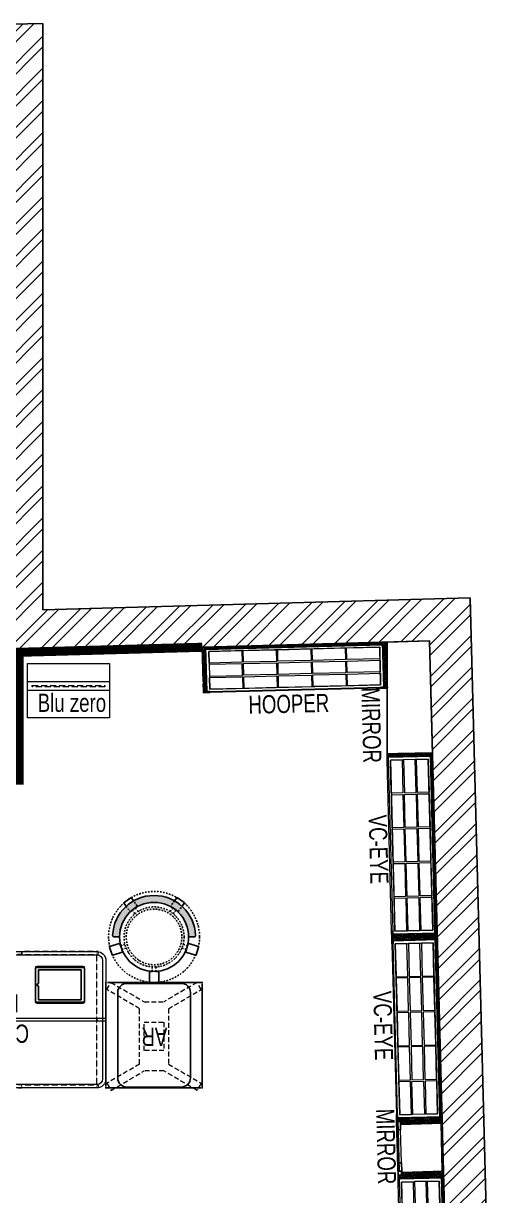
# Model space of a CAD drawing. Header units: feet. Extents: x 9770359 to 9778219, y -6859940 to -6847673.
# Drawn here: x 9775355 to 9777990, y -6854118 to -6847673 of the extents above; entities that cross this region are included whole.
import ezdxf

# ---------------------------------------------------------------- set-up
doc = ezdxf.new("R2010")
doc.units = ezdxf.units.FT
doc.header["$LTSCALE"] = 33
doc.header["$MEASUREMENT"] = 0
for name, pattern in [('ACAD_ISO03W100', [30, 12, -18]), ('D10_DASHED', [0.75, 0.5, -0.25]), ('DASHDOT2', [0.5, 0.25, -0.125, 0, -0.125]), ('DOT', [0.25, 0, -0.25]), ('HIDDEN2', [4.7624999999999975, 3.174999999999998, -1.587499999999999]), ('HIDDENX2', [0.75, 0.5, -0.25])]:
    doc.linetypes.add(name, pattern=pattern)
doc.layers.add('A-WALL', color=1, linetype='Continuous')
for name, color, linetype, lineweight in [('HATCH', 9, 'Continuous', 9), ('LENS-DIM', 252, 'Continuous', 5), ('LENS-FURNITURE', 13, 'Continuous', 9), ('LENS-PARTITION', 21, 'Continuous', 25), ('LENS-TEXT', 31, 'Continuous', 5), ('LENS_TEXT', 31, 'Continuous', 5), ('LK-FF&E FLOOR', 1, 'Continuous', 9), ('LK-FF&E WALL', 1, 'Continuous', 9), ('LK-FLUTTED FINISH', 20, 'Continuous', 30), ('LN-ELEVATION-1', 81, 'Continuous', 25), ('LN-ELEVATION-2', 103, 'Continuous', 20), ('LN-ELEVATION-3', 125, 'Continuous', 18), ('LN-ELEVATION-4', 145, 'Continuous', 13), ('LN-HATCH', 251, 'Continuous', 0), ('PLANO-TXT', 252, 'Continuous', 5)]:
    doc.layers.add(name, color=color, linetype=linetype, lineweight=lineweight)
doc.styles.add('LK TXT', font='GILC____.TTF', dxfattribs={"height": 100})
pattern_1 = [(45, (7858558.917008298, 3503823.203216763), (-4.490128060534575, 4.490128060534575), [])]

# ---------------------------------------------------------------- blocks, each defined once
blk = doc.blocks.new('VC HD 1010')
at = {"layer": 'LN-HATCH', "ltscale": 0.5}
h = blk.add_hatch(dxfattribs=at)
h.set_pattern_fill('ANSI31', color=256, scale=2)
h.set_pattern_definition([(45, (3761554.586240421, 1795022.935917533), (-4.490128060534575, 4.490128060534575), [])])
h.paths.add_polyline_path([(-505.166666666977, 24), (-505.166666666977, -166), (-499.1666666669771, -166), (-499.1666666669771, -176), (-505.166666666977, -176), (-505.166666666977, -220), (-487.1666666669772, -220), (-487.1666666669772, 24)])
h = blk.add_hatch(dxfattribs=at)
h.set_pattern_fill('ANSI31', color=256, scale=2)
h.set_pattern_definition(pattern_1)
h.paths.add_polyline_path([(504.8333333330228, 24), (504.8333333330228, -166), (498.8333333330228, -166), (498.8333333330228, -176), (504.8333333330228, -176), (504.8333333330228, -220), (486.8333333330228, -220), (486.8333333330228, 24)])
h = blk.add_hatch(dxfattribs=at)
h.set_pattern_fill('ANSI31', color=256, scale=2)
h.set_pattern_definition([(45, (7858741.917008297, 3503823.203216763), (-4.490128060534575, 4.490128060534575), [])])
h.paths.add_polyline_path([(-470.1666666669772, -220), (-470.1666666669772, -226), (-505.166666666977, -226), (-505.166666666977, -220)])
h = blk.add_hatch(dxfattribs=at)
h.set_pattern_fill('ANSI31', color=256, scale=2)
h.set_pattern_definition(pattern_1)
h.paths.add_polyline_path([(476.8333333330228, -220), (476.8333333330228, -226), (511.8333333330228, -226), (511.8333333330228, -220)])
at = {"layer": 'LN-ELEVATION-1', "ltscale": 0.5}
for points in [[(-505.166666666977, 24), (-505.166666666977, -166), (-499.1666666669771, -166), (-499.1666666669771, -176), (-505.166666666977, -176), (-505.166666666977, -220), (-487.1666666669772, -220), (-487.1666666669772, 24)], [(486.8333333330228, 12), (-487.1666666669772, 12), (-487.1666666669772, 18), (486.8333333330228, 18)], [(504.8333333330228, 24), (504.8333333330228, -166), (498.8333333330228, -166), (498.8333333330228, -176), (504.8333333330228, -176), (504.8333333330228, -220), (486.8333333330228, -220), (486.8333333330228, 24)], [(-470.1666666669772, -220), (-470.1666666669772, -226), (-505.166666666977, -226), (-505.166666666977, -220)], [(469.8333333330228, -220), (469.8333333330228, -226), (504.8333333330228, -226), (504.8333333330228, -220)]]:
    blk.add_lwpolyline(points, close=True, dxfattribs=at)
at = {"layer": 'LN-ELEVATION-2', "ltscale": 0.5}
blk.add_lwpolyline([(470.1666666674428, 0), (-470.1666666674428, 0), (-470.1666666674428, -208), (470.1666666674428, -208)], close=True, dxfattribs=at)
at = {"layer": 'LN-ELEVATION-3', "ltscale": 0.5}
for p, q in [((-487.1666666669772, 24), (486.8333333330228, 24)), ((-470.1666666669772, -220), (469.8333333330228, -220)), ((469.8333333330228, -226), (-470.1666666669772, -226))]:
    blk.add_line(p, q, dxfattribs=at)
for points in [[(-470.1666666674428, 0), (-288.5000000004657, 0), (-288.5000000004657, -64), (-470.1666666674428, -64)], [(-280.5000000004657, 0), (-98.83333333348855, 0), (-98.83333333348855, -64), (-280.5000000004657, -64)], [(-90.83333333348855, 0), (90.83333333348855, 0), (90.83333333348855, -64), (-90.83333333348855, -64)], [(98.83333333348855, 0), (280.5000000004657, 0), (280.5000000004657, -64), (98.83333333348855, -64)], [(288.5000000004657, 0), (470.1666666674428, 0), (470.1666666674428, -64), (288.5000000004657, -64)], [(-470.1666666674428, -136), (-288.5000000004657, -136), (-288.5000000004657, -72), (-470.1666666674428, -72)], [(-280.5000000004657, -72), (-98.83333333348855, -72), (-98.83333333348855, -136), (-280.5000000004657, -136)], [(-90.83333333348855, -72), (90.83333333348855, -72), (90.83333333348855, -136), (-90.83333333348855, -136)], [(98.83333333348855, -72), (280.5000000004657, -72), (280.5000000004657, -136), (98.83333333348855, -136)], [(288.5000000004657, -72), (470.1666666674428, -72), (470.1666666674428, -136), (288.5000000004657, -136)], [(-470.1666666674428, -144), (-288.5000000004657, -144), (-288.5000000004657, -208), (-470.1666666674428, -208)], [(-280.5000000004657, -144), (-98.83333333348855, -144), (-98.83333333348855, -208), (-280.5000000004657, -208)], [(-90.83333333348855, -144), (90.83333333348855, -144), (90.83333333348855, -208), (-90.83333333348855, -208)], [(98.83333333348855, -144), (280.5000000004657, -144), (280.5000000004657, -208), (98.83333333348855, -208)], [(288.5000000004657, -144), (470.1666666674428, -144), (470.1666666674428, -208), (288.5000000004657, -208)]]:
    blk.add_lwpolyline(points, close=True, dxfattribs=at)
blk = doc.blocks.new('MIRROR')
at = {"layer": 'LN-HATCH', "ltscale": 0.5}
h = blk.add_hatch(dxfattribs=at)
h.set_pattern_fill('ANSI31', color=256, scale=2)
h.set_pattern_definition([(45, (4060433.741624544, 1708720.786904081), (-4.490128060534575, 4.490128060534575), [])])
h.paths.add_polyline_path([(212.944788963403, 101.3407590774622), (230.944788963403, 101.3407590774622), (230.944788963403, -127.6592409225377), (212.944788963403, -127.6592409225377)])
h.paths.add_polyline_path([(230.944788963403, 95.34075907746227), (494.9447889634027, 95.34075907746227), (494.9447889634027, 101.3407590774622), (230.944788963403, 101.3407590774622)])
h.paths.add_polyline_path([(512.9447889634027, 101.3407590774622), (494.9447889634027, 101.3407590774622), (494.9447889634027, -127.6592409225377), (512.9447889634027, -127.6592409225377)])
at = {"layer": 'Defpoints'}
blk.add_lwpolyline([(512.9447889634027, 101.3407590774622), (212.944788963403, 101.3407590774622), (212.944788963403, -148.6592409225377), (512.9447889634027, -148.6592409225377)], close=True, dxfattribs=at)
at = {"layer": 'LN-ELEVATION-1'}
for points in [[(212.944788963403, 101.3407590774622), (230.944788963403, 101.3407590774622), (230.944788963403, -127.6592409225377), (212.944788963403, -127.6592409225377)], [(230.944788963403, 95.34075907746227), (494.9447889634027, 95.34075907746227), (494.9447889634027, 101.3407590774622), (230.944788963403, 101.3407590774622)], [(512.9447889634027, 101.3407590774622), (494.9447889634027, 101.3407590774622), (494.9447889634027, -127.6592409225377), (512.9447889634027, -127.6592409225377)], [(259.944788963403, -141.6592409225377), (259.944788963403, -127.6592409225377), (214.944788963403, -127.6592409225377), (214.944788963403, -148.6592409225377), (223.944788963403, -148.6592409225377), (223.944788963403, -147.1592409225377), (216.444788963403, -147.1592409225377), (216.444788963403, -141.6592409225377)], [(442.944788963403, -141.6592409225377), (442.944788963403, -127.6592409225377), (487.9447889634028, -127.6592409225377), (487.9447889634028, -148.6592409225377), (478.9447889634026, -148.6592409225377), (478.9447889634026, -147.1592409225377), (486.4447889634027, -147.1592409225377), (486.4447889634027, -141.6592409225377)], [(504.944788963403, -148.6592409225377), (504.944788963403, -147.1592409225377), (509.444788963403, -147.1592409225377), (509.444788963403, -129.1592409225377), (487.9447889634028, -129.1592409225377), (487.9447889634028, -127.6592409225377), (510.9447889634028, -127.6592409225377), (510.9447889634028, -148.6592409225377)]]:
    blk.add_lwpolyline(points, close=True, dxfattribs=at)
at = {"layer": 'LN-ELEVATION-2'}
blk.add_lwpolyline([(259.944788963403, -141.6592409225377), (442.944788963403, -141.6592409225377), (442.944788963403, -127.6592409225377), (259.944788963403, -127.6592409225377)], close=True, dxfattribs=at)
at = {"layer": 'LN-ELEVATION-2', "color": 4, "lineweight": 0}
blk.add_lwpolyline([(216.444788963403, -141.6592409225377), (486.4447889634027, -141.6592409225377), (486.4447889634027, -147.1592409225377), (216.444788963403, -147.1592409225377)], close=True, dxfattribs=at)
at = {"layer": 'LN-ELEVATION-4', "ltscale": 0.5}
blk.add_line((478.9447889634026, -148.6592409225377), (223.944788963403, -148.6592409225377), dxfattribs=at)
blk = doc.blocks.new('I-PAD Frame')
at = {"color": 3, "linetype": 'Continuous'}
blk.add_lwpolyline([(357868.7410323084, -232321.1361381283), (358122.7410323085, -232321.1361381283, 0.4142135623713902), (358132.7410323086, -232311.1361381283), (358132.7410323086, -232129.1361381283, 0.4142135623713902), (358122.7410323085, -232119.1361381283), (357868.7410323084, -232119.1361381283, 0.4142135623713902), (357858.7410323085, -232129.1361381283), (357858.7410323085, -232311.1361381283, 0.4142135623713902)], format="xyb", close=True, dxfattribs=at)
at = {"color": 3, "linetype": 'Continuous', "lineweight": 25}
blk.add_lwpolyline([(358113.2410323085, -232229.6755301424), (358113.2410323085, -232302.1361381283), (357878.2410323086, -232302.1361381283), (357878.2410323086, -232138.1361381283), (358113.2410323085, -232138.1361381283), (358113.2410323085, -232210.5967461141, 0.3275382217372251), (358114.6410323081, -232212.5046245168, -0.733799385757267), (358114.6410323086, -232227.7676517396, 0.3275382217372252)], format="xyb", close=True, dxfattribs=at)
blk = doc.blocks.new('Billing Counter-1350')
at = {"color": 5, "linetype": 'HIDDENX2', "ltscale": 0.025}
for p, q in [((-624.9999978118576, -374.9978339364752), (-625.0000002956949, 375)), ((624.9999976539984, -374.9978339364752), (625.0000001378357, 375))]:
    blk.add_line(p, q, dxfattribs=at)
at = {"color": 0, "linetype": 'Continuous'}
for p, q in [((625, 375), (-625, 375)), ((675, -325), (675, 325)), ((-625, -375), (625, -375))]:
    blk.add_line(p, q, dxfattribs=at)
at = {"color": 2, "linetype": 'Continuous'}
blk.add_line((624, -375), (624.9999976539984, -374.9978339364752), dxfattribs=at)
at = {"color": 2, "linetype": 'HIDDENX2', "ltscale": 0.025}
for points in [[(-632.999998427229, 375), (-212.4115580061916, 375), (-212.4115580851212, 358), (-632.9999985061586, 358)], [(210.3333326776046, 375), (-210.2551077436656, 375), (-210.255107664736, 358), (210.3333327565342, 358)], [(212.3333327565342, 375), (632.9217731775716, 375), (632.921773098642, 358), (212.3333326776046, 358)], [(-632.999998427229, -375), (-212.4115580061916, -375), (-212.4115580851212, -358), (-632.9999985061586, -358)], [(210.3333326776046, -375), (-210.2551077436656, -375), (-210.255107664736, -358), (210.3333327563014, -358)], [(212.3333327563014, -375), (632.9217731775716, -375), (632.921773098642, -358), (212.3333326776046, -358)]]:
    blk.add_lwpolyline(points, close=True, dxfattribs=at)
at = {"color": 5, "linetype": 'Continuous'}
for points in [[(-555.9166655030566, 97.25000000000001), (-288.9166655030567, 97.25000000000001), (-288.9166655030567, 286.25), (-555.9166655030566, 286.25)], [(555.9166655030566, -97.25000000000001), (288.9166655030567, -97.25000000000001), (288.9166655030567, -286.25), (555.9166655030566, -286.25)]]:
    blk.add_lwpolyline(points, close=True, dxfattribs=at)
at = {"color": 5, "linetype": 'HIDDENX2', "ltscale": 0.025}
blk.add_lwpolyline([(625, 8.5), (-625, 8.5), (-625, -8.5), (625, -8.5)], close=True, dxfattribs=at)
at = {"color": 0, "linetype": 'Continuous'}
for centre, radius, start, end in [((-625, 325), 50.0000000000291, 90, 180), ((624.9999999997672, 325), 50.00000000005822, 0, 90), ((624.9999999997672, -325), 50.0000000000291, 270, 0)]:
    blk.add_arc(centre, radius, start, end, dxfattribs=at)
at = {"layer": 'LN-ELEVATION-2'}
blk.add_line((-675, 325), (-675, -325), dxfattribs=at)
for points in [[(625, 375), (-625, 375, 0.4142135623725836), (-675, 325), (-675, -325, 0.4142135623725836), (-625, -375), (625, -375, 0.4142135623725837), (675, -325), (675, 325, 0.4142135623725836)], [(625, 357), (-625, 357, 0.4142135623730951), (-657, 325), (-657, -325, 0.4142135623730951), (-625, -357), (625, -357, 0.4142135623730951), (657, -325), (657, 325, 0.4142135623730951)]]:
    blk.add_lwpolyline(points, format="xyb", close=True, dxfattribs=at)
blk.add_lwpolyline([(-675, -8.5), (675, -8.5), (675, 8.5), (-675, 8.5)], close=True, dxfattribs=at)
blk.add_arc((-625, -325), 50.00000000005822, 180, 270, dxfattribs=at)
at = {"color": 2, "linetype": 'Continuous', "xscale": -1, "rotation": 180}
blk.add_blockref('I-PAD Frame', (-358418.1576978308, -232028.3861380983), dxfattribs=at)
at = {"color": 2, "linetype": 'Continuous', "xscale": -1}
blk.add_blockref('I-PAD Frame', (358418.1576978117, 232028.3861381281), dxfattribs=at)
at = {"layer": 'LENS-TEXT', "color": 0, "linetype": 'Continuous', "ltscale": 3, "insert": (0.983410338871181, 5.633732088841497), "char_height": 100, "attachment_point": 5, "style": 'LK TXT'}
blk.add_mtext_dynamic_manual_height_columns('BILLING COUNTER', width=353.0555573365615, gutter_width=0.5, heights=[0], dxfattribs=at)
blk = doc.blocks.new('AR')
at = {"layer": 'LN-ELEVATION-2', "linetype": 'DOT', "lineweight": 25}
blk.add_lwpolyline([(0, 13.41378593863919), (530, 13.41378593863919), (530, 593.4137859386392), (0, 593.4137859386392)], close=True, dxfattribs=at)
at = {"layer": 'LN-ELEVATION-2', "lineweight": 25}
blk.add_lwpolyline([(465, 68.22063546301797), (465, 538.2206354630179, 0.4142135623730951), (415, 588.2206354630177), (115, 588.2206354630177, 0.4142135623730951), (65, 538.2206354630179), (65, 68.22063546301797, 0.4142135623730951), (115, 18.22063546301797), (415, 18.22063546301797, 0.4142135623730951)], format="xyb", close=True, dxfattribs=at)
at = {"layer": 'LN-ELEVATION-4', "linetype": 'HIDDEN2', "ltscale": 0.25}
for points in [[(185.8456009030342, 448.8780772723258), (5.888936847448348, 554.0078910568263), (28.48512306064368, 593.350836840691), (211.0874861851335, 486.6754184374586)], [(344.154399111867, 448.8780772762837), (524.1110631600021, 554.0078910947777), (501.5148769393563, 593.3508368753828), (318.9125138223171, 486.6754184374586)], [(211.0874861851335, 486.6754184376913), (318.9125138223171, 486.6754184376913)], [(185.8456009030342, 144.472759603057), (185.8456009030342, 448.8780772723258)], [(344.154399111867, 448.8780772762837), (344.154399111867, 144.4727595990989)], [(185.8456009030342, 144.472759603057), (5.888936847448348, 39.34294581855647), (28.48512306064368, 3.46917659e-08), (211.0874861851335, 106.6754184379242)], [(344.154399111867, 144.4727595990989), (524.1110631600021, 39.34294578060508), (501.5148769393563, 0), (318.9125138223171, 106.6754184379242)], [(318.9125138223171, 106.6754184376914), (211.0874861851335, 106.6754184376914)]]:
    blk.add_lwpolyline(points, dxfattribs=at)
blk.add_lwpolyline([(210.8456009030342, 373.9866790841333), (319.154399111867, 373.9866790841333), (319.154399111867, 219.3641577917151), (210.8456009030342, 219.3641577917151)], close=True, dxfattribs=at)
blk = doc.blocks.new('DR STOOL')
at = {"layer": 'HATCH'}
h = blk.add_hatch(dxfattribs=at)
h.set_pattern_fill('ANSI36', color=250, angle=-90.00000000000001)
h.set_pattern_definition([(315, (-227.8099174643867, 917.3997257252777), (6.173926083235043, -1.683798022700468), [7.9375, -1.587499999999999, 0, -1.587499999999999])])
edge = h.paths.add_edge_path()
edge.add_line((-190.0000000041909, 4.511094e-10), (-218.6899174675346, 4.511094e-10))
edge.add_arc((-218.6899174670689, 9.120000000388245), 9.119999999940092, 177.6119845363388, 269.9999999996136, ccw=False)
edge.add_arc((-1.8626451e-09, 3.565219e-10), 228.000000002257, 2.3880154632688004, 177.6119845367313, ccw=False)
edge.add_arc((218.6899174633436, 9.120000000497384), 9.120000000051716, -90.00000000034493, 2.3880154629299, ccw=False)
edge.add_line((218.6899174633436, 4.511094e-10), (190, 4.511094e-10))
edge.add_arc((-1.8626451e-09, 4.511094e-10), 190.000000001979, -1.27e-14, 180)
at = {"layer": 'LN-ELEVATION-1', "color": 1, "ltscale": 100}
for p, q in [((-128.6221585394814, 215.4841044476634), (-165.2704676063731, 189.0243927398114)), ((-124.7228340068832, 214.8545704018979), (-128.6221585394814, 215.4841044476634)), ((-112.6981821293011, 198.1996966340157), (-124.7228340068832, 214.8545704018979)), ((124.7553772013634, 214.9803744515593), (112.5488144652918, 198.2845540212292)), ((128.7014972954057, 215.5933048763618), (124.7553772013634, 214.9803744515593)), ((128.7014972954057, 215.5933048763618), (124.7553772013634, 214.9803744515593)), ((165.1911288509145, 188.915192311113), (128.7014972954057, 215.5933048763618)), ((165.1911288509145, 188.915192311113), (128.7014972954057, 215.5933048763618)), ((-165.2704676063731, 189.0243927398114), (-165.9069543029182, 185.0820035930228)), ((-165.9069543029182, 185.0820035930228), (-153.8003208162263, 168.3135803133482)), ((153.6734594982117, 168.4294150282658), (165.7973639420234, 185.0121775862135)), ((165.7973639420234, 185.0121775862135), (165.1911288509145, 188.915192311113)), ((165.7973639420234, 185.0121775862135), (165.1911288509145, 188.915192311113)), ((-242.9550312487409, -52.24013893969095), (-244.7482102331705, -55.75945052818861)), ((-244.7482102331705, -55.75945052818861), (-230.7800458371639, -98.74904560100549)), ((-191.2928382232785, -35.45407700946089), (-242.9550312487409, -52.24013893969095)), ((-187.9259491492994, -37.1695928365807), (-191.2928382232785, -35.45407700946089)), ((-184.1424400564283, -48.81403796559607), (-187.9259491492994, -37.1695928365807)), ((188.0651108901948, -36.96233201187715), (184.0504167033359, -49.19388854173303)), ((191.3981811110861, -35.27656588272658), (188.0651108901948, -36.96233201187715)), ((243.0100176925771, -52.21682526778022), (191.3981811110861, -35.27656588272658)), ((230.715890809428, -98.7280946081737), (244.8123673382215, -55.78040257930116)), ((244.8123673382215, -55.78040257930116), (243.0100176925771, -52.21682526778022)), ((-230.7800458371639, -98.74904560100549), (-227.2218665438704, -100.5620286722478)), ((-227.2218665438704, -100.5620286722478), (-175.5596735184081, -83.7759667420105)), ((-173.8639617776498, -80.4479453730819), (-177.8421125086024, -68.2044548037811)), ((-175.5596735184081, -83.7759667420105), (-173.8639617776498, -80.4479453730819)), ((177.6922140880488, -68.56540505095472), (173.8739495249465, -80.1985000452405)), ((173.8739495249465, -80.1985000452405), (175.5794035866856, -83.5704969359358)), ((175.5794035866856, -83.5704969359358), (227.1912401677109, -100.5107563209894)), ((227.1912401677109, -100.5107563209894), (230.715890809428, -98.7280946081737)), ((-22.72193054761737, -190.2142363802995), (-25.39390889601782, -192.886214728569)), ((-25.39390889601782, -192.886214728569), (-25.39390889601782, -247.2070584567482)), ((-10.47823652112856, -190.2142363802995), (-22.72193054761737, -190.2142363802995)), ((22.78362171910703, -190.2142363802995), (9.910054048988968, -190.2142363802995)), ((25.42475448176265, -192.8553691428751), (22.78362171910703, -190.2142363802995)), ((25.42475448176265, -247.1762128710543), (25.42475448176265, -192.8553691428751)), ((-25.39390889601782, -247.2070584567482), (-22.60096735274419, -250)), ((-22.60096735274419, -250), (22.60096735274419, -250)), ((22.60096735274419, -250), (25.42475448176265, -247.1762128710543))]:
    blk.add_line(p, q, dxfattribs=at)
at = {"layer": 'LN-ELEVATION-1', "linetype": 'DASHDOT2'}
for p, q in [((-92.92521573789418, 170.8129362839827), (-112.6981821293011, 198.1996966340157)), ((112.5488144652918, 198.2845540212292), (92.69529851106927, 171.1294289919315)), ((-153.8003208162263, 168.3135803133482), (-134.1093360339291, 141.0403694751003)), ((-134.1093360339291, 141.0403694751003), (-130.4219571123831, 140.4450534014686)), ((-130.4219571123831, 140.4450534014686), (-119.9844727469608, 147.9808124662595)), ((-119.9844727469608, 147.9808124662595), (-105.3687285655178, 126.9741353208374)), ((-103.4542870586738, 159.9154408004979), (-93.52748446213081, 167.0824927485227)), ((-88.15393704269081, 139.4771787207864), (-103.4542870586738, 159.9154408004979)), ((-93.52748446213081, 167.0824927485227), (-92.92521573789418, 170.8129362839827)), ((103.6608748426661, 159.8406005539291), (88.19885099539533, 139.4487815762331)), ((92.69529851106927, 171.1294289919315), (93.26858203159645, 167.4385604566923)), ((93.26858203159645, 167.4385604566923), (103.6608748426661, 159.8406005539291)), ((105.4096150295809, 126.94019481352), (120.1194891873747, 147.8074627162714)), ((120.1194891873747, 147.8074627162714), (130.0033113472163, 140.5812532722048)), ((130.0033113472163, 140.5812532722048), (133.7372852512635, 141.1612321265929)), ((133.7372852512635, 141.1612321265929), (153.6734594982117, 168.4294150282658)), ((-159.954806596972, -40.49024384317454), (-184.1424400564283, -48.81403796559607)), ((-177.8421125086024, -68.2044548037811), (-153.4148110738024, -60.73628028803068)), ((153.3006618716754, -61.02382378749462), (177.6922140880488, -68.56540505095472)), ((184.0504167033359, -49.19388854173303), (159.8786162491887, -40.79004861696012)), ((-10.92024635523557, -164.6382343793375), (-10.47823652112856, -190.2142363802995)), ((9.910054048988968, -190.2142363802995), (10.35584833659231, -164.674698740353))]:
    blk.add_line(p, q, dxfattribs=at)
at = {"layer": 'LN-ELEVATION-1', "color": 1, "ltscale": 100}
blk.add_lwpolyline([(-190.0000000023283, 0), (-218.6899174656719, 0, -0.4264743413925903), (-227.8019973598421, 9.5, -0.959166304662544), (227.8019973593764, 9.5, -0.4264743413925903), (218.6899174647406, 0), (190.0000000013969, 0)], format="xyb", dxfattribs=at)
at = {"layer": 'LN-ELEVATION-1', "linetype": 'DASHDOT2'}
for radius in [250, 165, 153]:
    blk.add_circle((0, 0), radius, dxfattribs=at)
at = {"layer": 'LN-ELEVATION-1', "color": 1, "ltscale": 100}
blk.add_circle((0, 0), 190, dxfattribs=at)
blk = doc.blocks.new('A$C89a4e9da')
at = {"layer": 'LN-HATCH'}
h = blk.add_hatch(dxfattribs=at)
h.set_pattern_fill('ANSI32', color=256, scale=333, angle=180)
h.set_pattern_definition([(225, (-9782350.297585681, 5280826.097457374), (88.29995930067012, -88.29995930067015), []), (225, (-9782409.164225116, 5280826.097457374), (88.29995930067012, -88.29995930067015), [])])
h.paths.add_polyline_path([(-2640.405169187113, -6050.336887269281), (-2870.40516913496, -6050.33688726835), (-2870.40516913496, -7550.336887271143), (-2640.405169194564, -7550.336887271143)])
h.paths.add_polyline_path([(-2909.195137605071, 1011.600721818395), (-2640.405169144273, 1011.600721818395), (-2640.405169140548, 1638.028931792825), (-2704.005355248228, 1636.518597172573), (-2904.005355248228, 1636.518597172573)])
h.paths.add_polyline_path([(-2640.405169147998, 261.6007218202576), (-2915.423694862053, 261.6007218202576), (-2919.160915127024, -188.4096227809786), (-4925.7612893302, -188.4096227809786), (-4925.761289332061, 3444.3940668758), (-282.9102395232767, 3554.649383721873), (-282.9102395232767, 329.6979021271691), (2073.30922777392, 394.8637567088008), (2244.963073972613, -6156.088938459754), (2475.042018454522, -6156.088938459754), (2297.196955027059, 631.1437569046392), (-52.91023952327669, 566.1469491692259), (-52.91023952327669, 3790.176113129593), (-5155.761289332062, 3668.997024397366), (-5155.761289332062, -418.4096227809787), (-2870.40516913496, -418.4096227809787), (-2870.40516913496, -5270.336887268349), (-2640.405169183388, -5270.336887268349)])
at = {"layer": 'A-WALL'}
for p, q in [((-5155.761289332062, 3668.997024397366), (-52.91023952327669, 3790.176113130525)), ((-52.91023952327669, 3790.176113130525), (-52.91023952327669, 566.1469491692259)), ((-52.91023952327669, 566.1469491692259), (2297.196955025196, 631.1437569046392)), ((2297.196955025196, 631.1437569046392), (2475.042018456385, -6156.088938456029)), ((-282.9102395232767, 329.6979021281004), (2073.30922777392, 394.8637567097321)), ((2073.30922777392, 394.8637567097321), (2244.963073972613, -6156.088938458823))]:
    blk.add_line(p, q, dxfattribs=at)
blk = doc.blocks.new('BLUE ZERO')
at = {"layer": 'LENS-FURNITURE', "ltscale": 0.5}
for points in [[(86206.6987006863, 120883.4167564928), (86206.6987006863, 120433.4167564928), (85906.69870068633, 120433.4167564928), (85906.69870068633, 120883.4167564928)], [(86106.6987006863, 120883.4167564928), (86106.6987006863, 120433.4167564928), (86056.69870068633, 120433.4167564928), (86056.69870068633, 120883.4167564928)]]:
    blk.add_lwpolyline(points, close=True, dxfattribs=at)
at = {"layer": 'LENS-FURNITURE', "linetype": 'D10_DASHED', "ltscale": 2}
blk.add_lwpolyline([(86085.69870068633, 120858.4167564928), (86085.69870068633, 120458.4167564928), (86077.6987006863, 120458.4167564928), (86077.6987006863, 120858.4167564928)], close=True, dxfattribs=at)

msp = doc.modelspace()

# ---------------------------------------------------------------- linework, layer by layer
at = {"layer": 'LENS-PARTITION'}
msp.add_lwpolyline([(9777353.98124865, -6851689.812179764), (9777603.895468937, -6851683.263706721), (9777587.794000879, -6851068.771471841), (9777354.159956997, -6851075.233077961)], close=True, dxfattribs=at)
at = {"layer": 'LK-FLUTTED FINISH', "linetype": 'ACAD_ISO03W100', "ltscale": 0.05, "const_width": 50}
msp.add_lwpolyline([(9772874.079603974, -6851833.985844876), (9775331.574533584, -6851833.985844876), (9775331.574533584, -6851131.066352548), (9776338.039826004, -6851103.321897708)], dxfattribs=at)

# ---------------------------------------------------------------- block references
at = {"layer": 'LENS-DIM', "color": 2}
msp.add_blockref('A$C89a4e9da', (9775514.484773107, -6851463.635228551), dxfattribs=at)
at = {"layer": 'LK-FF&E FLOOR', "rotation": 90}
msp.add_blockref('BLUE ZERO', (9896260.916756492, -6937398.599414904), dxfattribs=at)
at = {"layer": 'LK-FF&E FLOOR'}
for name, p in [('DR STOOL', (9776072.897347642, -6852696.131535379)), ('AR', (9775807.897347642, -6853539.545321318))]:
    msp.add_blockref(name, p, dxfattribs=at)
at = {"layer": 'LK-FF&E FLOOR', "xscale": -1}
msp.add_blockref('Billing Counter-1350', (9775132.975572577, -6853151.13153538), dxfattribs=at)
at = {"layer": 'LK-FF&E WALL'}
for name, p, rotation in [('VC HD 1010', (9776843.654234083, -6851114.431868632), 1.461254569163993), ('VC HD 1010', (9777593.135984985, -6852188.88569459), 271.5009711449665), ('MIRROR', (9777549.923291134, -6853492.353391953), 271.5009711450136), ('VC HD 1010', (9777653.905814828, -6854508.089658837), 271.5009711449665)]:
    msp.add_blockref(name, p, dxfattribs=dict(at, rotation=rotation))
at = {"layer": 'LK-FF&E WALL', "xscale": -1, "rotation": 271.5009711449665}
msp.add_blockref('VC HD 1010', (9777619.583084783, -6853198.205925582), dxfattribs=at)

# ---------------------------------------------------------------- texts
at = {"layer": 'LENS-TEXT', "color": 0, "linetype": 'Continuous', "ltscale": 3, "insert": (9776074.554384548, -6853245.615979436), "char_height": 100, "attachment_point": 5, "rotation": 180, "style": 'LK TXT'}
msp.add_mtext_dynamic_manual_height_columns('AR', width=237.4408088319178, gutter_width=12.5, heights=[0], dxfattribs=at)
at = {"layer": 'LENS_TEXT', "linetype": 'Continuous', "ltscale": 3, "char_height": 99.99999999999999, "width": 324.4738372093022, "attachment_point": 5, "rotation": 271.50097114496646, "style": 'LK TXT'}
for insert in [(9777267.474600503, -6851532.07850268), (9777348.474600501, -6853848.57850268)]:
    msp.add_mtext('{\\C7;MIRROR}', dxfattribs=dict(at, insert=insert))
at = {"layer": 'PLANO-TXT', "linetype": 'Continuous', "ltscale": 3, "insert": (9775621.22497579, -6851409.411960633), "char_height": 100, "width": 510.5515318634858, "attachment_point": 5, "style": 'LK TXT'}
msp.add_mtext('\\pt800;Blu zero', dxfattribs=at)
at = {"layer": 'PLANO-TXT', "linetype": 'Continuous', "ltscale": 3, "char_height": 99.99999999999999, "width": 271.7848837209302, "attachment_point": 5, "style": 'LK TXT'}
for s, insert, rotation in [('HOOPER', (9776813.96143703, -6851414.78507974), 1.3841345433066117), ('VC-EYE', (9777307.056755723, -6852214.735053349), 271.50097114496646), ('VC-EYE', (9777332.446324948, -6853183.695962818), 271.50097114496646)]:
    msp.add_mtext(s, dxfattribs=dict(at, insert=insert, rotation=rotation))

doc.saveas('drawing.dxf')
